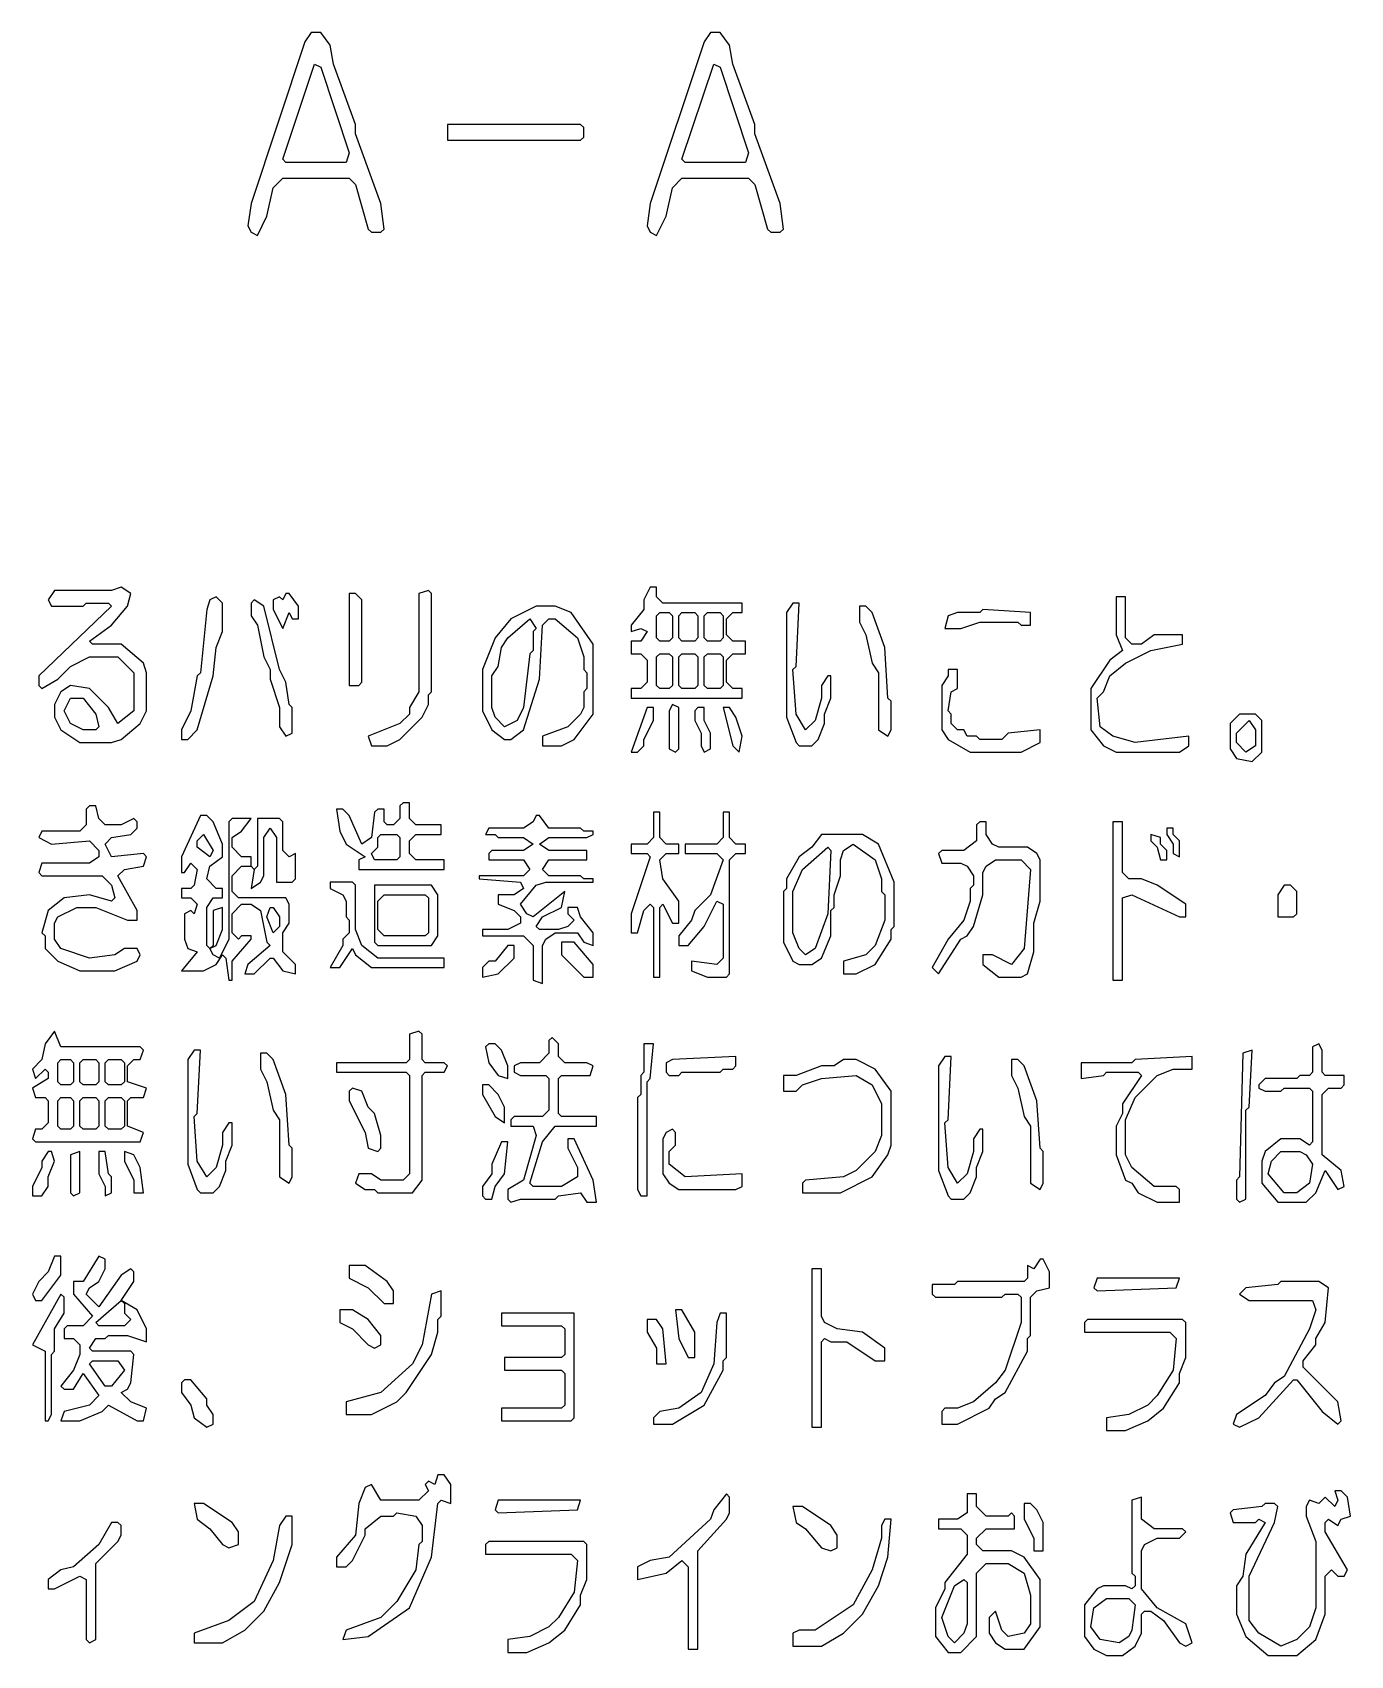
# Model space of a CAD drawing. Header units: millimetres. Extents: x 0 to 421, y 0 to 297.
# Drawn here: x 262.32 to 288.73, y 98.04 to 130.56 of the extents above; entities that cross this region are included whole.
import ezdxf

# ---------------------------------------------------------------- set-up
doc = ezdxf.new("R2010")
doc.units = ezdxf.units.MM
doc.layers.add('PDF_TRACE', color=7, linetype='Continuous')

msp = doc.modelspace()

# ---------------------------------------------------------------- linework, layer by layer
at = {"layer": 'PDF_TRACE'}
for points in [[(267.906, 130.556), (267.779, 130.366), (266.7, 127.127), (266.636, 126.683), (266.7, 126.556), (266.827, 126.492), (267.017, 126.873), (267.144, 127.445), (267.335, 127.635), (268.668, 127.635), (268.795, 127.508), (269.049, 126.619), (269.113, 126.556), (269.303, 126.556), (269.367, 126.619), (269.303, 127.127), (268.795, 128.524), (268.795, 128.715), (268.351, 129.921), (268.287, 130.302), (268.097, 130.556)], [(275.907, 130.556), (275.78, 130.366), (274.701, 127.127), (274.637, 126.683), (274.701, 126.556), (274.828, 126.492), (275.018, 126.873), (275.145, 127.445), (275.336, 127.635), (276.669, 127.635), (276.796, 127.508), (277.05, 126.619), (277.114, 126.556), (277.304, 126.556), (277.368, 126.619), (277.304, 127.127), (276.796, 128.524), (276.796, 128.715), (276.352, 129.921), (276.288, 130.302), (276.098, 130.556)], [(267.97, 129.921), (268.097, 129.858), (268.668, 128.143), (268.605, 127.953), (267.398, 127.953), (267.335, 128.016)], [(275.971, 129.921), (276.098, 129.858), (276.669, 128.143), (276.606, 127.953), (275.399, 127.953), (275.336, 128.016)], [(270.637, 128.715), (270.637, 128.397), (273.304, 128.397), (273.367, 128.461), (273.367, 128.651), (273.304, 128.715)], [(264.096, 119.444), (263.906, 119.38), (262.763, 119.38), (262.636, 119.19), (262.699, 119.063), (263.334, 119.063), (263.398, 119.126), (263.842, 119.126), (263.906, 119.063), (262.445, 117.666), (262.445, 117.475), (262.509, 117.412), (262.826, 117.602), (263.08, 117.856), (263.461, 118.047), (264.033, 118.047), (264.35, 117.729), (264.35, 116.967), (264.033, 116.713), (263.842, 117.031), (263.461, 117.412), (263.08, 117.475), (262.89, 117.348), (262.763, 117.094), (262.763, 116.84), (262.89, 116.586), (263.271, 116.332), (263.906, 116.332), (264.096, 116.396), (264.477, 116.713), (264.604, 116.967), (264.604, 117.729), (264.541, 117.92), (264.096, 118.301), (263.525, 118.301), (263.461, 118.364), (263.906, 118.682), (264.223, 119.063), (264.287, 119.317)], [(270.256, 119.38), (270.065, 119.317), (270.065, 117.348), (269.875, 117.031), (269.875, 116.904), (269.684, 116.713), (269.049, 116.459), (269.113, 116.269), (269.43, 116.269), (269.684, 116.396), (270.129, 116.84), (270.256, 117.094), (270.256, 117.285), (270.319, 117.348), (270.319, 119.317)], [(274.701, 119.444), (274.574, 119.19), (274.574, 118.999), (274.32, 118.682), (274.32, 118.555), (274.51, 118.618), (274.637, 118.555), (274.51, 118.364), (274.32, 118.364), (274.32, 118.11), (274.51, 118.11), (274.637, 117.983), (274.637, 117.539), (274.51, 117.412), (274.32, 117.412), (274.32, 117.221), (276.542, 117.221), (276.542, 117.412), (276.352, 117.412), (276.225, 117.539), (276.225, 117.983), (276.352, 118.11), (276.606, 118.11), (276.606, 118.364), (276.352, 118.364), (276.225, 118.491), (276.225, 118.809), (276.352, 118.936), (276.542, 118.936), (276.542, 119.126), (274.955, 119.126), (274.828, 119.253), (274.828, 119.444)], [(266.001, 119.253), (265.874, 119.19), (265.811, 118.999), (265.684, 117.729), (265.62, 117.666), (265.493, 116.967), (265.303, 116.586), (265.303, 116.396), (265.43, 116.396), (265.62, 116.586), (265.938, 117.666), (266.001, 118.237), (266.128, 118.555), (266.128, 119.126)], [(266.763, 119.19), (266.7, 119.126), (266.7, 118.872), (266.827, 118.682), (266.954, 118.047), (267.081, 117.793), (267.081, 117.602), (267.271, 117.031), (267.271, 116.65), (267.398, 116.459), (267.525, 116.523), (267.525, 117.031), (267.462, 117.094), (267.398, 117.539), (267.271, 117.793), (266.954, 119.063)], [(267.462, 119.317), (267.398, 119.317), (267.335, 119.19), (267.271, 119.253), (267.144, 119.19), (267.144, 118.999), (267.335, 118.618), (267.462, 118.936), (267.525, 118.809), (267.652, 118.809), (267.652, 119.063)], [(268.668, 119.317), (268.668, 117.475), (268.859, 117.475), (268.922, 117.539), (268.922, 119.19), (268.795, 119.317)], [(272.415, 119.063), (271.907, 118.809), (271.589, 118.428), (271.335, 117.793), (271.335, 116.967), (271.526, 116.586), (271.78, 116.396), (271.907, 116.396), (272.161, 116.586), (272.478, 117.602), (272.542, 118.682), (272.669, 118.809), (272.796, 118.809), (273.24, 118.428), (273.367, 118.047), (273.367, 117.793), (273.431, 117.729), (273.431, 117.412), (273.367, 117.348), (273.367, 117.031), (273.304, 116.904), (273.05, 116.65), (272.542, 116.459), (272.542, 116.269), (272.923, 116.269), (273.177, 116.396), (273.558, 116.904), (273.558, 118.301), (273.113, 118.936), (272.796, 119.063)], [(277.558, 119.126), (277.431, 118.936), (277.431, 116.84), (277.622, 116.332), (277.685, 116.269), (277.939, 116.269), (278.066, 116.396), (278.193, 116.713), (278.193, 116.904), (278.32, 117.221), (278.32, 117.666), (278.257, 117.666), (278.13, 117.475), (278.13, 117.221), (278.003, 116.777), (277.812, 116.586), (277.622, 116.904), (277.558, 117.793), (277.622, 117.856), (277.685, 119.126)], [(278.892, 119.063), (278.892, 118.745), (279.019, 118.491), (279.146, 117.92), (279.273, 117.729), (279.273, 116.586), (279.463, 116.459), (279.527, 116.586), (279.527, 117.158), (279.463, 117.221), (279.4, 118.237), (279.146, 118.936), (279.019, 119.063)], [(280.606, 118.618), (280.924, 118.618), (281.305, 118.745), (282.067, 118.745), (282.13, 118.682), (282.321, 118.682), (282.321, 118.936), (281.368, 118.999), (281.305, 118.936), (280.86, 118.936), (280.67, 118.872)], [(284.035, 119.253), (284.035, 118.491), (284.162, 118.174), (283.908, 117.983), (283.527, 117.412), (283.527, 116.586), (283.781, 116.269), (284.035, 116.142), (285.305, 116.142), (285.496, 116.269), (285.496, 116.459), (284.416, 116.332), (283.972, 116.459), (283.718, 116.65), (283.654, 117.221), (283.781, 117.348), (283.908, 117.666), (284.226, 117.92), (284.734, 118.174), (285.369, 118.301), (285.369, 118.491), (284.797, 118.491), (284.543, 118.301), (284.353, 118.301), (284.226, 118.428), (284.226, 119.253)], [(272.288, 118.809), (272.415, 118.618), (272.351, 118.555), (272.351, 118.174), (272.288, 118.11), (272.161, 117.031), (272.034, 116.777), (271.78, 116.65), (271.589, 116.84), (271.526, 117.031), (271.526, 117.666), (271.653, 117.856), (271.716, 118.237), (271.843, 118.428)], [(274.891, 118.936), (275.082, 118.936), (275.145, 118.872), (275.145, 118.428), (275.082, 118.364), (274.891, 118.364), (274.828, 118.428), (274.828, 118.872)], [(275.336, 118.936), (275.59, 118.936), (275.653, 118.872), (275.653, 118.428), (275.59, 118.364), (275.336, 118.364), (275.272, 118.428), (275.272, 118.872)], [(275.844, 118.936), (276.098, 118.936), (276.161, 118.872), (276.161, 118.428), (276.098, 118.364), (275.844, 118.364), (275.78, 118.428), (275.78, 118.872)], [(274.891, 118.11), (275.082, 118.11), (275.145, 118.047), (275.145, 117.475), (275.082, 117.412), (274.891, 117.412), (274.828, 117.475), (274.828, 118.047)], [(275.336, 118.11), (275.59, 118.11), (275.653, 118.047), (275.653, 117.475), (275.59, 117.412), (275.336, 117.412), (275.272, 117.475), (275.272, 118.047)], [(275.844, 118.11), (276.098, 118.11), (276.161, 118.047), (276.161, 117.475), (276.098, 117.412), (275.844, 117.412), (275.78, 117.475), (275.78, 118.047)], [(280.67, 117.793), (280.67, 117.666), (280.543, 117.475), (280.543, 116.586), (280.67, 116.396), (281.114, 116.142), (282.13, 116.142), (282.511, 116.332), (282.511, 116.586), (281.876, 116.523), (281.749, 116.396), (281.305, 116.396), (281.241, 116.459), (281.051, 116.459), (280.987, 116.586), (280.86, 116.586), (280.733, 116.713), (280.733, 116.904), (280.67, 116.967), (280.733, 117.348), (280.86, 117.412), (280.86, 117.793)], [(263.08, 117.221), (263.334, 117.221), (263.588, 116.904), (263.652, 116.65), (263.588, 116.586), (263.334, 116.586), (263.08, 116.713), (262.953, 116.967)], [(275.145, 117.094), (275.082, 116.967), (275.082, 116.205), (275.209, 116.142), (275.272, 116.205), (275.272, 117.031)], [(274.764, 117.031), (274.637, 117.031), (274.32, 116.142), (274.447, 116.142), (274.574, 116.269), (274.574, 116.396), (274.764, 116.777)], [(275.653, 117.031), (275.59, 116.967), (275.59, 116.777), (275.717, 116.523), (275.717, 116.269), (275.78, 116.142), (275.907, 116.205), (275.907, 116.523), (275.78, 116.777), (275.78, 117.031)], [(276.161, 117.031), (276.352, 116.269), (276.479, 116.142), (276.542, 116.459), (276.415, 116.84), (276.288, 117.031)], [(286.512, 116.904), (286.321, 116.713), (286.321, 116.205), (286.448, 116.015), (286.766, 115.951), (286.956, 116.142), (286.956, 116.777), (286.829, 116.904)], [(286.702, 116.777), (286.829, 116.586), (286.829, 116.269), (286.639, 116.142), (286.448, 116.332), (286.448, 116.523)], [(270.51, 114.681), (270.002, 114.681), (269.875, 114.808), (269.875, 115.126), (269.748, 115.126), (269.684, 115.062), (269.684, 114.808), (269.557, 114.681), (269.43, 114.681), (269.367, 114.745), (269.367, 114.999), (269.24, 114.999), (269.176, 114.935), (269.113, 114.427), (268.922, 114.3), (268.668, 114.872), (268.541, 114.999), (268.414, 114.999), (268.478, 114.554), (268.605, 114.3), (268.986, 114.046), (268.859, 113.983), (268.859, 113.792), (270.573, 113.792), (270.573, 113.983), (270.002, 113.983), (269.875, 114.11), (269.875, 114.364), (270.002, 114.491), (270.51, 114.491)], [(263.461, 115.062), (263.398, 114.999), (263.398, 114.681), (263.271, 114.554), (262.509, 114.554), (262.445, 114.427), (262.699, 114.3), (263.461, 114.364), (263.652, 114.173), (263.652, 114.046), (263.461, 113.919), (262.509, 113.919), (262.445, 113.729), (262.509, 113.665), (263.715, 113.665), (263.906, 113.475), (263.969, 113.221), (263.906, 113.157), (263.461, 113.284), (262.953, 113.221), (262.636, 112.967), (262.509, 112.522), (262.572, 112.459), (262.572, 112.205), (262.826, 111.951), (263.271, 111.76), (263.969, 111.76), (264.414, 111.951), (264.477, 112.078), (264.414, 112.205), (264.16, 112.205), (263.969, 112.078), (263.461, 112.014), (262.89, 112.205), (262.763, 112.395), (262.763, 112.713), (262.826, 112.84), (263.207, 113.03), (263.588, 113.03), (264.223, 112.776), (264.414, 112.776), (264.414, 112.967), (264.033, 113.665), (264.16, 113.792), (264.541, 113.856), (264.604, 114.046), (264.541, 114.11), (263.906, 114.046), (263.779, 114.3), (263.906, 114.427), (264.287, 114.491), (264.414, 114.618), (264.414, 114.745), (264.35, 114.808), (264.096, 114.681), (263.779, 114.681), (263.652, 114.808), (263.588, 115.062)], [(265.684, 114.872), (265.303, 114.046), (265.303, 113.729), (265.366, 113.729), (265.493, 113.919), (265.62, 113.792), (265.557, 113.475), (265.493, 113.411), (265.303, 113.411), (265.303, 113.221), (265.493, 113.221), (265.62, 113.094), (265.557, 112.903), (265.493, 112.967), (265.366, 112.903), (265.366, 112.395), (265.43, 112.205), (265.62, 112.141), (265.303, 111.76), (265.747, 111.76), (266.001, 111.887), (266.128, 112.078), (266.192, 112.014), (266.255, 111.57), (266.319, 111.57), (266.319, 111.951), (266.7, 112.395), (266.7, 112.459), (266.509, 112.459), (266.446, 112.395), (266.319, 112.522), (266.319, 112.903), (266.509, 113.094), (266.7, 113.094), (266.89, 112.967), (267.017, 112.332), (267.081, 112.268), (266.636, 111.887), (266.573, 111.697), (266.763, 111.697), (267.081, 112.014), (267.144, 112.014), (267.335, 111.76), (267.589, 111.697), (267.589, 111.887), (267.335, 112.141), (267.335, 112.522), (267.462, 112.713), (267.462, 113.094), (267.398, 113.221), (266.446, 113.221), (266.319, 113.348), (266.319, 113.665), (266.509, 113.856), (266.7, 113.856), (266.763, 113.792), (266.7, 113.411), (266.89, 113.538), (266.954, 113.665), (266.954, 114.427), (267.081, 114.618), (267.208, 114.427), (267.208, 113.538), (267.525, 113.538), (267.589, 113.602), (267.589, 114.11), (267.462, 114.046), (267.335, 114.173), (267.335, 114.745), (267.271, 114.808), (266.827, 114.808), (266.827, 113.856), (266.763, 113.792), (266.7, 113.856), (266.7, 114.046), (266.509, 114.046), (266.319, 114.237), (266.319, 114.427), (266.509, 114.554), (266.7, 114.808), (266.319, 114.808), (266.255, 114.745), (266.255, 112.395), (266.065, 112.014), (265.938, 112.078), (265.874, 112.205), (266.001, 112.268), (266.128, 112.586), (266.128, 113.03), (265.938, 112.967), (265.938, 112.268), (265.874, 112.205), (265.811, 112.268), (265.811, 113.03), (265.938, 113.221), (266.128, 113.221), (266.128, 113.411), (266.001, 113.411), (265.811, 113.602), (265.874, 113.856), (266.128, 114.046), (266.128, 114.3), (265.938, 114.745), (265.811, 114.872)], [(272.415, 114.872), (272.351, 114.745), (272.161, 114.618), (271.462, 114.618), (271.399, 114.491), (271.589, 114.491), (271.653, 114.427), (272.161, 114.427), (272.351, 114.3), (272.161, 114.173), (271.526, 114.173), (271.462, 114.11), (271.462, 113.983), (272.161, 113.983), (272.288, 113.792), (272.161, 113.665), (271.272, 113.665), (271.272, 113.602), (272.097, 113.538), (272.161, 113.411), (271.97, 113.284), (271.653, 113.284), (271.653, 113.094), (271.97, 112.967), (272.097, 112.84), (272.097, 112.713), (271.843, 112.586), (271.335, 112.586), (271.335, 112.459), (272.161, 112.459), (272.351, 112.268), (272.351, 111.57), (272.542, 111.506), (272.542, 112.268), (272.605, 112.395), (272.796, 112.522), (273.24, 112.522), (273.367, 112.332), (273.558, 112.268), (273.558, 112.522), (273.304, 112.84), (273.24, 113.03), (273.05, 113.03), (273.05, 112.903), (273.177, 112.776), (273.05, 112.649), (272.859, 112.586), (272.478, 112.586), (272.415, 112.649), (272.542, 112.84), (272.923, 113.03), (272.986, 113.348), (272.351, 112.84), (272.224, 112.903), (272.097, 113.094), (272.415, 113.475), (272.605, 113.538), (273.558, 113.538), (273.558, 113.602), (273.367, 113.602), (273.304, 113.665), (272.669, 113.665), (272.542, 113.792), (272.669, 113.983), (273.431, 113.983), (273.431, 114.173), (272.669, 114.173), (272.478, 114.3), (272.669, 114.427), (273.431, 114.427), (273.558, 114.491), (273.558, 114.554), (273.367, 114.554), (273.304, 114.618), (272.669, 114.618), (272.478, 114.872)], [(274.764, 114.935), (274.764, 114.427), (274.637, 114.3), (274.32, 114.3), (274.32, 114.11), (274.637, 114.11), (274.701, 114.046), (274.32, 112.903), (274.32, 112.522), (274.447, 112.522), (274.574, 112.967), (274.701, 113.094), (274.764, 113.03), (274.764, 111.633), (274.891, 111.633), (274.891, 113.03), (274.955, 113.094), (275.145, 112.713), (275.272, 112.713), (275.272, 113.157), (274.955, 113.602), (274.891, 113.983), (275.018, 114.11), (275.272, 114.11), (275.272, 114.3), (275.018, 114.3), (274.891, 114.427), (274.891, 114.935)], [(276.288, 114.935), (276.161, 114.935), (276.161, 114.427), (276.034, 114.3), (275.399, 114.3), (275.399, 114.11), (276.034, 114.11), (276.161, 113.983), (275.907, 113.284), (275.59, 112.967), (275.526, 112.776), (275.272, 112.459), (275.272, 112.268), (275.463, 112.268), (275.78, 112.649), (276.034, 113.157), (276.161, 113.094), (276.161, 112.014), (276.034, 111.887), (275.526, 111.951), (275.526, 111.76), (275.844, 111.633), (276.225, 111.633), (276.288, 111.697), (276.288, 113.983), (276.415, 114.11), (276.606, 114.11), (276.606, 114.3), (276.415, 114.3), (276.288, 114.427)], [(265.747, 114.491), (265.938, 114.173), (265.874, 114.046), (265.62, 114.237), (265.62, 114.364)], [(269.24, 114.427), (269.303, 114.491), (269.621, 114.491), (269.684, 114.427), (269.684, 114.046), (269.621, 113.983), (269.176, 113.983), (269.113, 114.11), (269.24, 114.237)], [(278.13, 114.491), (277.939, 114.237), (277.685, 114.046), (277.431, 113.602), (277.431, 113.411), (277.368, 113.348), (277.368, 112.332), (277.558, 111.951), (277.685, 111.887), (277.939, 111.887), (278.13, 112.014), (278.32, 112.459), (278.32, 112.967), (278.384, 113.03), (278.384, 113.284), (278.511, 113.665), (278.511, 113.983), (278.574, 114.173), (278.765, 114.3), (279.209, 113.983), (279.336, 113.602), (279.336, 113.348), (279.4, 113.284), (279.4, 112.776), (279.209, 112.268), (279.019, 112.078), (278.574, 111.951), (278.574, 111.697), (278.828, 111.697), (279.209, 111.887), (279.527, 112.395), (279.527, 112.586), (279.59, 112.649), (279.59, 113.538), (279.273, 114.3), (278.955, 114.491)], [(281.305, 114.745), (281.241, 114.681), (281.241, 114.364), (280.987, 114.173), (280.543, 114.173), (280.479, 114.11), (280.543, 113.919), (280.924, 113.919), (281.051, 113.856), (281.178, 113.665), (281.178, 113.475), (281.114, 113.411), (281.114, 113.157), (280.987, 112.776), (280.67, 112.395), (280.352, 111.824), (280.479, 111.697), (280.924, 112.395), (281.051, 112.459), (281.178, 112.649), (281.368, 113.284), (281.368, 113.729), (281.432, 113.856), (281.622, 113.983), (282.13, 113.983), (282.321, 113.792), (282.194, 112.205), (281.94, 111.887), (281.559, 112.078), (281.368, 112.078), (281.368, 111.887), (281.686, 111.633), (282.13, 111.633), (282.257, 111.697), (282.384, 112.141), (282.384, 112.713), (282.511, 113.157), (282.511, 113.983), (282.448, 114.11), (282.257, 114.237), (281.686, 114.237), (281.559, 114.3), (281.432, 114.491), (281.432, 114.745)], [(283.972, 114.745), (283.972, 111.57), (284.162, 111.57), (284.162, 113.221), (284.353, 113.284), (285.305, 112.84), (285.432, 112.84), (285.432, 113.094), (284.861, 113.475), (284.543, 113.602), (284.289, 113.602), (284.162, 113.729), (284.162, 114.745)], [(284.734, 114.491), (284.734, 114.364), (284.861, 114.237), (284.924, 113.983), (285.051, 113.983), (285.051, 114.173), (284.924, 114.3), (284.924, 114.427)], [(285.051, 114.618), (285.051, 114.491), (285.178, 114.3), (285.178, 114.11), (285.305, 114.046), (285.305, 114.364), (285.178, 114.491), (285.178, 114.618)], [(278.257, 114.237), (278.32, 114.173), (278.257, 112.903), (278.003, 112.205), (277.812, 112.078), (277.685, 112.205), (277.558, 112.522), (277.558, 113.348), (277.749, 113.792)], [(268.287, 113.538), (268.287, 113.411), (268.541, 113.284), (268.605, 113.157), (268.605, 112.84), (268.668, 112.776), (268.668, 112.522), (268.541, 112.395), (268.541, 112.268), (268.287, 111.824), (268.478, 111.824), (268.732, 112.205), (268.795, 112.078), (269.113, 111.824), (270.573, 111.824), (270.573, 112.014), (269.24, 112.014), (268.922, 112.268), (268.795, 112.586), (268.795, 113.475), (268.732, 113.538)], [(269.176, 113.475), (269.176, 112.332), (269.24, 112.268), (270.319, 112.268), (270.446, 112.459), (270.446, 113.284), (270.319, 113.475)], [(287.401, 113.475), (287.274, 113.284), (287.274, 112.84), (287.591, 112.84), (287.655, 112.903), (287.655, 113.348), (287.528, 113.475)], [(269.24, 113.157), (269.367, 113.284), (270.192, 113.284), (270.256, 113.221), (270.256, 112.522), (270.192, 112.459), (269.367, 112.459), (269.24, 112.586)], [(267.081, 113.03), (267.144, 113.03), (267.271, 112.84), (267.271, 112.649), (267.144, 112.522), (267.017, 112.84)], [(271.97, 112.268), (271.843, 112.268), (271.589, 111.951), (271.462, 111.951), (271.335, 111.824), (271.335, 111.633), (271.653, 111.697), (271.97, 112.014)], [(272.923, 112.332), (272.923, 112.078), (273.367, 111.633), (273.558, 111.633), (273.558, 111.887), (273.177, 112.332)], [(262.763, 110.554), (262.572, 110.3), (262.509, 109.982), (262.318, 109.792), (262.382, 109.601), (262.572, 109.792), (262.636, 109.728), (262.636, 109.601), (262.318, 109.411), (262.382, 109.22), (262.572, 109.22), (262.636, 109.157), (262.636, 108.712), (262.509, 108.585), (262.382, 108.585), (262.318, 108.395), (262.382, 108.331), (264.477, 108.331), (264.541, 108.522), (264.223, 108.649), (264.223, 109.157), (264.287, 109.22), (264.541, 109.22), (264.604, 109.411), (264.223, 109.538), (264.223, 109.855), (264.35, 109.982), (264.477, 109.982), (264.541, 110.173), (264.477, 110.236), (262.89, 110.236)], [(270.065, 110.554), (269.875, 110.49), (269.875, 109.982), (269.811, 109.919), (268.414, 109.919), (268.414, 109.728), (269.811, 109.728), (269.875, 109.665), (269.875, 107.696), (269.748, 107.569), (269.303, 107.569), (269.113, 107.696), (268.859, 107.696), (268.795, 107.506), (268.986, 107.379), (269.176, 107.379), (269.24, 107.315), (269.938, 107.315), (270.129, 107.569), (270.129, 109.665), (270.192, 109.728), (270.573, 109.728), (270.637, 109.855), (270.573, 109.919), (270.192, 109.919), (270.129, 109.982), (270.129, 110.49)], [(271.462, 110.3), (271.399, 110.236), (271.462, 109.919), (271.653, 109.665), (271.843, 109.601), (271.843, 109.855), (271.716, 110.173), (271.589, 110.3)], [(272.732, 110.427), (272.669, 110.363), (272.669, 110.109), (272.478, 109.919), (272.097, 109.919), (271.97, 109.855), (271.97, 109.728), (272.097, 109.665), (272.605, 109.665), (272.669, 109.601), (272.669, 108.966), (272.542, 108.839), (271.97, 108.839), (271.907, 108.776), (271.907, 108.649), (272.351, 108.649), (272.415, 108.458), (272.161, 107.569), (271.843, 107.379), (271.843, 107.188), (271.907, 107.125), (272.097, 107.188), (272.796, 107.188), (272.859, 107.252), (273.304, 107.315), (273.431, 107.125), (273.621, 107.125), (273.558, 107.569), (273.177, 108.395), (273.05, 108.395), (273.05, 108.204), (273.24, 107.823), (273.24, 107.633), (272.923, 107.442), (272.351, 107.442), (272.288, 107.506), (272.542, 108.331), (272.796, 108.649), (273.621, 108.649), (273.621, 108.839), (272.923, 108.839), (272.859, 108.903), (272.859, 109.601), (272.923, 109.665), (273.494, 109.665), (273.558, 109.855), (273.431, 109.919), (272.986, 109.919), (272.859, 110.046), (272.859, 110.3)], [(274.764, 110.3), (274.574, 110.3), (274.574, 109.728), (274.51, 109.665), (274.51, 109.284), (274.447, 109.22), (274.447, 107.379), (274.51, 107.252), (274.637, 107.252), (274.637, 109.538), (274.701, 109.601)], [(288.099, 110.3), (287.972, 110.236), (287.972, 109.728), (287.909, 109.665), (287.718, 109.665), (287.655, 109.601), (287.02, 109.601), (286.893, 109.474), (286.893, 109.411), (287.02, 109.347), (287.337, 109.347), (287.401, 109.411), (287.909, 109.411), (287.972, 109.347), (287.972, 108.331), (287.909, 108.268), (287.718, 108.395), (287.337, 108.395), (287.02, 108.141), (286.956, 107.95), (286.956, 107.506), (287.274, 107.125), (287.845, 107.125), (288.036, 107.315), (288.226, 107.76), (288.48, 107.379), (288.607, 107.442), (288.544, 107.76), (288.163, 108.077), (288.163, 109.284), (288.29, 109.411), (288.544, 109.411), (288.607, 109.474), (288.607, 109.665), (288.226, 109.665), (288.163, 109.728), (288.163, 110.173)], [(262.89, 109.982), (263.08, 109.982), (263.144, 109.919), (263.144, 109.538), (263.08, 109.474), (262.89, 109.474), (262.826, 109.538), (262.826, 109.919)], [(263.334, 109.982), (263.588, 109.982), (263.652, 109.919), (263.652, 109.538), (263.588, 109.474), (263.334, 109.474), (263.271, 109.538), (263.271, 109.919)], [(263.842, 109.982), (264.096, 109.982), (264.16, 109.919), (264.16, 109.538), (264.096, 109.474), (263.842, 109.474), (263.779, 109.538), (263.779, 109.919)], [(265.557, 110.173), (265.43, 109.982), (265.43, 107.887), (265.62, 107.379), (265.684, 107.315), (265.938, 107.315), (266.065, 107.442), (266.192, 107.76), (266.192, 107.95), (266.319, 108.268), (266.319, 108.712), (266.255, 108.712), (266.128, 108.522), (266.128, 108.268), (266.001, 107.823), (265.811, 107.633), (265.62, 107.95), (265.557, 108.839), (265.62, 108.903), (265.684, 110.173)], [(266.89, 110.109), (266.89, 109.792), (267.017, 109.538), (267.144, 108.966), (267.271, 108.776), (267.271, 107.633), (267.462, 107.506), (267.525, 107.633), (267.525, 108.204), (267.462, 108.268), (267.398, 109.284), (267.144, 109.982), (267.017, 110.109)], [(275.018, 109.728), (275.082, 109.665), (275.272, 109.665), (275.336, 109.728), (276.098, 109.728), (276.161, 109.792), (276.352, 109.792), (276.415, 109.855), (276.415, 110.046), (275.145, 109.982), (275.018, 109.919)], [(278.828, 109.982), (278.574, 109.982), (278.384, 109.855), (278.13, 109.855), (277.622, 109.665), (277.368, 109.665), (277.368, 109.347), (277.622, 109.347), (277.749, 109.474), (278.13, 109.601), (278.828, 109.665), (279.146, 109.474), (279.336, 109.093), (279.336, 108.458), (279.209, 108.141), (278.828, 107.76), (278.574, 107.633), (277.812, 107.569), (277.749, 107.506), (277.749, 107.315), (278.511, 107.315), (279.146, 107.633), (279.463, 108.077), (279.527, 108.268), (279.527, 109.347), (279.209, 109.792)], [(280.606, 110.046), (280.479, 109.855), (280.479, 107.76), (280.67, 107.252), (280.733, 107.188), (280.987, 107.188), (281.114, 107.315), (281.241, 107.633), (281.241, 107.823), (281.368, 108.141), (281.368, 108.585), (281.305, 108.585), (281.178, 108.395), (281.178, 108.141), (281.051, 107.696), (280.86, 107.506), (280.67, 107.823), (280.606, 108.712), (280.67, 108.776), (280.733, 110.046)], [(281.94, 109.982), (281.94, 109.665), (282.067, 109.411), (282.194, 108.839), (282.321, 108.649), (282.321, 107.506), (282.511, 107.379), (282.575, 107.506), (282.575, 108.141), (282.511, 108.204), (282.448, 109.157), (282.194, 109.855), (282.067, 109.982)], [(283.337, 109.919), (283.337, 109.601), (283.781, 109.665), (283.845, 109.728), (284.48, 109.728), (284.543, 109.665), (284.162, 109.093), (284.162, 108.903), (284.035, 108.649), (284.035, 108.077), (284.226, 107.569), (284.353, 107.506), (284.48, 107.315), (284.861, 107.125), (285.305, 107.125), (285.305, 107.379), (285.242, 107.442), (284.797, 107.442), (284.353, 107.823), (284.226, 108.077), (284.226, 108.776), (284.416, 109.22), (284.861, 109.665), (285.178, 109.792), (285.559, 109.792), (285.559, 110.046), (284.416, 109.982), (284.353, 109.919)], [(286.766, 110.173), (286.575, 110.109), (286.512, 107.633), (286.448, 107.569), (286.448, 107.188), (286.512, 107.125), (286.639, 107.188), (286.639, 108.966), (286.702, 109.03)], [(268.732, 109.411), (268.668, 109.347), (268.668, 109.157), (268.986, 108.522), (269.049, 108.204), (269.24, 108.141), (269.303, 108.204), (269.303, 108.458), (269.176, 108.903), (269.049, 109.03), (268.922, 109.347)], [(271.335, 109.474), (271.335, 109.284), (271.589, 108.839), (271.78, 108.712), (271.78, 109.03), (271.653, 109.284), (271.462, 109.474)], [(262.89, 109.22), (263.08, 109.22), (263.144, 109.157), (263.144, 108.649), (263.08, 108.585), (262.89, 108.585), (262.826, 108.649), (262.826, 109.157)], [(263.334, 109.22), (263.588, 109.22), (263.652, 109.157), (263.652, 108.649), (263.588, 108.585), (263.334, 108.585), (263.271, 108.649), (263.271, 109.157)], [(263.842, 109.22), (264.096, 109.22), (264.16, 109.157), (264.16, 108.649), (264.096, 108.585), (263.842, 108.585), (263.779, 108.649), (263.779, 109.157)], [(271.843, 108.331), (271.716, 108.331), (271.526, 107.887), (271.526, 107.696), (271.335, 107.442), (271.335, 107.252), (271.399, 107.188), (271.526, 107.188), (271.589, 107.442), (271.78, 107.696)], [(275.018, 108.522), (274.955, 108.395), (274.955, 107.696), (275.082, 107.506), (275.272, 107.379), (276.415, 107.379), (276.542, 107.442), (276.542, 107.696), (275.399, 107.633), (275.082, 107.887), (275.082, 108.141), (275.209, 108.268), (275.209, 108.522), (275.145, 108.585)], [(262.699, 108.141), (262.636, 108.141), (262.509, 107.95), (262.509, 107.823), (262.318, 107.442), (262.318, 107.252), (262.509, 107.252), (262.636, 107.442), (262.636, 107.633), (262.763, 107.95)], [(263.271, 108.141), (263.08, 108.077), (263.08, 107.315), (263.144, 107.252), (263.271, 107.315)], [(263.652, 108.141), (263.652, 107.696), (263.779, 107.442), (263.779, 107.252), (263.906, 107.315), (263.906, 107.633), (263.842, 107.696), (263.779, 108.141)], [(264.16, 108.141), (264.16, 107.95), (264.35, 107.569), (264.35, 107.315), (264.541, 107.315), (264.477, 107.823), (264.35, 108.077)], [(287.337, 108.141), (287.718, 108.141), (287.845, 108.077), (287.972, 107.887), (287.909, 107.506), (287.655, 107.315), (287.401, 107.315), (287.083, 107.696), (287.147, 107.95)], [(262.89, 106.045), (262.763, 106.045), (262.636, 105.728), (262.445, 105.537), (262.318, 105.283), (262.382, 105.156), (262.509, 105.156), (262.89, 105.664)], [(263.652, 106.045), (263.334, 105.537), (263.144, 105.537), (263.144, 105.283), (263.525, 104.839), (263.334, 104.648), (263.017, 104.648), (262.953, 104.585), (262.953, 104.394), (263.144, 104.394), (263.271, 104.267), (263.271, 104.077), (263.144, 103.759), (262.89, 103.442), (262.953, 103.378), (263.144, 103.378), (263.334, 103.696), (263.652, 103.251), (263.461, 103.061), (262.953, 102.934), (262.89, 102.743), (263.271, 102.743), (263.715, 102.934), (263.842, 103.061), (264.414, 102.743), (264.541, 102.743), (264.604, 102.997), (264.287, 103.124), (264.096, 103.315), (264.223, 103.378), (264.287, 103.505), (264.35, 104.077), (264.287, 104.14), (263.525, 104.14), (263.461, 104.204), (263.588, 104.394), (263.779, 104.394), (263.842, 104.458), (264.223, 104.458), (264.604, 104.331), (264.604, 104.585), (264.414, 104.966), (264.096, 105.156), (264.35, 105.537), (264.35, 105.728), (264.287, 105.791), (264.096, 105.664), (263.652, 105.029), (263.398, 105.283), (263.461, 105.41), (263.652, 105.537), (263.779, 105.791), (263.779, 105.982)], [(268.668, 105.855), (268.668, 105.601), (269.049, 105.41), (269.367, 105.093), (269.557, 105.093), (269.557, 105.347), (269.43, 105.537), (268.986, 105.855)], [(277.939, 105.791), (277.939, 102.616), (278.13, 102.616), (278.13, 104.331), (278.193, 104.394), (278.32, 104.331), (278.638, 104.331), (279.209, 103.95), (279.4, 103.95), (279.4, 104.204), (278.955, 104.521), (278.447, 104.585), (278.193, 104.712), (278.13, 104.839), (278.13, 105.791)], [(282.575, 105.982), (282.511, 105.982), (282.384, 105.791), (282.257, 105.855), (282.257, 105.601), (282.194, 105.537), (280.86, 105.537), (280.797, 105.474), (280.352, 105.474), (280.352, 105.283), (280.416, 105.22), (281.749, 105.22), (281.813, 105.283), (282.067, 105.283), (282.13, 105.22), (282.13, 104.712), (281.813, 103.759), (281.622, 103.505), (281.178, 103.124), (280.86, 102.997), (280.606, 102.997), (280.543, 102.934), (280.543, 102.68), (280.86, 102.68), (281.495, 102.997), (281.622, 103.188), (281.813, 103.315), (282.257, 104.14), (282.257, 104.394), (282.321, 104.458), (282.321, 105.22), (282.448, 105.347), (282.702, 105.41), (282.702, 105.728)], [(270.51, 105.347), (270.319, 105.283), (270.129, 104.267), (269.938, 103.886), (269.303, 103.315), (268.605, 103.124), (268.605, 102.87), (269.113, 102.87), (269.621, 103.124), (269.811, 103.315), (270.319, 104.077), (270.446, 104.521), (270.446, 104.775), (270.51, 104.839)], [(283.591, 105.41), (283.654, 105.347), (285.242, 105.41), (285.305, 105.601), (283.654, 105.601)], [(286.639, 105.41), (286.512, 105.283), (286.702, 105.156), (287.972, 105.156), (288.036, 104.966), (287.909, 104.585), (287.401, 103.632), (287.21, 103.505), (287.02, 103.251), (286.448, 102.87), (286.385, 102.68), (286.512, 102.616), (286.893, 102.807), (287.591, 103.569), (287.655, 103.569), (288.163, 102.934), (288.48, 102.68), (288.544, 102.743), (288.48, 103.124), (287.782, 103.823), (287.782, 103.95), (288.036, 104.267), (288.036, 104.394), (288.226, 104.712), (288.29, 105.41), (288.099, 105.537), (287.337, 105.537), (287.274, 105.474)], [(262.89, 105.283), (262.318, 104.267), (262.572, 104.14), (262.572, 102.743), (262.636, 102.743), (262.699, 102.87), (262.699, 104.077), (262.763, 104.14), (262.763, 104.585), (262.953, 104.902), (262.953, 105.22)], [(264.096, 105.156), (264.16, 105.093), (264.16, 104.902), (264.287, 104.775), (264.16, 104.648), (263.652, 104.648), (263.588, 104.712)], [(268.478, 104.966), (268.478, 104.712), (268.732, 104.585), (269.049, 104.267), (269.176, 104.204), (269.303, 104.267), (269.303, 104.458), (269.049, 104.775), (268.732, 104.966)], [(271.716, 104.902), (271.716, 104.648), (272.923, 104.648), (272.986, 104.585), (272.986, 104.077), (272.923, 104.013), (271.78, 104.013), (271.78, 103.759), (272.923, 103.759), (272.986, 103.696), (272.986, 103.061), (272.923, 102.997), (271.716, 102.997), (271.716, 102.743), (273.113, 102.743), (273.177, 102.807), (273.177, 104.902)], [(274.637, 104.775), (274.637, 104.521), (274.828, 104.204), (274.828, 103.886), (275.018, 103.886), (274.955, 104.585), (274.828, 104.775)], [(276.225, 104.902), (276.098, 104.902), (276.034, 104.712), (275.971, 103.886), (275.717, 103.315), (275.272, 102.997), (274.891, 102.934), (274.764, 102.807), (274.764, 102.68), (275.145, 102.68), (275.78, 103.061), (276.161, 103.759), (276.161, 103.95), (276.225, 104.013)], [(275.209, 104.966), (275.272, 104.394), (275.463, 104.013), (275.59, 104.013), (275.59, 104.521), (275.336, 104.966)], [(283.464, 104.775), (283.4, 104.712), (283.4, 104.521), (285.115, 104.521), (285.242, 104.394), (285.178, 103.759), (284.861, 103.251), (284.67, 103.061), (284.289, 102.87), (283.845, 102.807), (283.845, 102.553), (284.226, 102.553), (284.67, 102.743), (284.988, 102.997), (285.305, 103.505), (285.305, 103.696), (285.432, 104.013), (285.432, 104.712), (285.369, 104.775)], [(263.461, 103.886), (263.525, 103.95), (264.033, 103.95), (264.16, 103.759), (263.906, 103.442), (263.779, 103.442)], [(265.366, 103.569), (265.303, 103.505), (265.303, 103.315), (265.493, 103.061), (265.557, 102.807), (265.811, 102.616), (265.938, 102.68), (265.938, 102.87), (265.811, 103.061), (265.811, 103.188), (265.493, 103.569)], [(270.573, 101.664), (270.446, 101.664), (270.383, 101.473), (270.256, 101.537), (270.192, 101.473), (270.256, 101.346), (270.065, 101.156), (269.303, 101.156), (269.113, 101.473), (268.986, 101.41), (268.859, 101.092), (268.795, 100.457), (268.414, 100.013), (268.414, 99.822), (268.605, 99.822), (268.732, 99.949), (268.986, 100.457), (268.986, 100.584), (269.303, 100.838), (269.557, 100.838), (269.621, 100.902), (270.002, 100.838), (270.129, 100.648), (270.129, 100.33), (270.065, 100.267), (270.002, 99.759), (269.621, 99.124), (269.303, 98.806), (268.605, 98.552), (268.541, 98.362), (269.049, 98.425), (269.875, 98.997), (270.319, 100.013), (270.446, 101.092), (270.51, 101.156), (270.7, 101.092), (270.7, 101.473)], [(271.589, 100.965), (271.653, 100.902), (273.24, 100.965), (273.304, 101.156), (271.653, 101.156)], [(276.225, 101.283), (275.971, 100.965), (275.907, 100.775), (275.082, 100.013), (274.701, 99.949), (274.447, 99.822), (274.447, 99.568), (275.018, 99.695), (275.336, 99.949), (275.463, 99.822), (275.463, 98.171), (275.653, 98.171), (275.653, 100.14), (276.225, 100.775), (276.288, 100.902), (276.288, 101.219)], [(281.051, 101.283), (281.051, 100.902), (280.86, 100.775), (280.479, 100.775), (280.479, 100.584), (280.924, 100.584), (281.051, 100.457), (281.051, 100.076), (280.606, 99.505), (280.606, 99.378), (280.416, 98.997), (280.416, 98.425), (280.67, 98.108), (280.924, 98.108), (281.241, 98.425), (281.241, 99.695), (281.432, 99.886), (281.876, 99.886), (282.194, 99.695), (282.321, 99.251), (282.321, 98.679), (282.194, 98.489), (281.876, 98.425), (281.749, 98.552), (281.622, 98.933), (281.495, 98.806), (281.495, 98.489), (281.622, 98.298), (281.813, 98.171), (282.194, 98.171), (282.511, 98.616), (282.511, 99.568), (282.194, 100.013), (281.94, 100.14), (281.368, 100.14), (281.241, 100.267), (281.241, 100.394), (281.432, 100.584), (282.003, 100.584), (282.003, 100.838), (281.94, 100.902), (281.876, 100.838), (281.432, 100.838), (281.241, 101.029), (281.241, 101.283)], [(284.543, 101.219), (284.353, 101.156), (284.353, 99.695), (284.416, 99.632), (284.416, 99.441), (284.353, 99.378), (284.226, 99.441), (283.781, 99.441), (283.654, 99.378), (283.4, 99.06), (283.4, 98.425), (283.591, 98.171), (283.845, 98.044), (284.162, 98.044), (284.416, 98.235), (284.543, 98.489), (284.543, 98.87), (284.607, 98.933), (284.734, 98.933), (284.988, 98.743), (285.305, 98.298), (285.432, 98.235), (285.559, 98.298), (285.432, 98.679), (284.861, 98.997), (284.543, 99.378), (284.543, 100.14), (284.607, 100.267), (284.861, 100.394), (285.305, 100.394), (285.432, 100.521), (285.369, 100.584), (284.797, 100.584), (284.543, 100.775)], [(288.544, 101.346), (288.417, 101.346), (288.48, 101.156), (288.417, 101.029), (288.226, 101.219), (288.099, 101.092), (287.909, 101.156), (287.845, 101.029), (287.845, 100.838), (288.036, 100.33), (288.036, 98.997), (287.909, 98.616), (287.655, 98.362), (287.337, 98.235), (286.893, 98.489), (286.702, 98.743), (286.702, 99.632), (287.21, 100.711), (287.274, 101.029), (287.21, 101.092), (287.02, 101.092), (286.956, 101.029), (286.385, 100.965), (286.321, 100.902), (286.385, 100.711), (286.829, 100.711), (286.893, 100.775), (287.02, 100.711), (286.639, 100.076), (286.575, 99.632), (286.448, 99.441), (286.448, 98.87), (286.639, 98.425), (287.083, 98.044), (287.655, 98.044), (288.036, 98.362), (288.226, 98.87), (288.226, 99.632), (288.353, 99.759), (288.48, 99.632), (288.607, 99.632), (288.671, 99.759), (288.226, 100.521), (288.226, 100.711), (288.29, 100.775), (288.48, 100.648), (288.544, 100.775), (288.734, 100.838), (288.671, 101.219)], [(265.557, 101.092), (265.62, 100.775), (265.874, 100.584), (266.128, 100.267), (266.255, 100.203), (266.446, 100.267), (266.446, 100.521), (266.319, 100.711), (265.747, 101.092)], [(267.525, 100.838), (267.398, 100.838), (267.271, 100.648), (267.144, 99.949), (266.763, 99.124), (266.255, 98.743), (265.557, 98.489), (265.557, 98.298), (266.128, 98.298), (266.573, 98.552), (266.954, 98.933), (267.271, 99.505), (267.525, 100.267)], [(277.558, 101.029), (277.622, 100.711), (277.812, 100.584), (278.13, 100.203), (278.32, 100.14), (278.447, 100.203), (278.447, 100.457), (278.32, 100.648), (277.749, 101.029)], [(282.194, 101.092), (282.194, 100.775), (282.384, 100.394), (282.384, 100.14), (282.575, 100.14), (282.575, 100.711), (282.448, 100.965), (282.321, 101.092)], [(264.033, 100.711), (263.906, 100.711), (263.652, 100.267), (263.144, 99.822), (262.89, 99.759), (262.636, 99.568), (262.636, 99.378), (262.763, 99.378), (263.271, 99.632), (263.398, 99.568), (263.398, 98.362), (263.461, 98.298), (263.588, 98.362), (263.588, 99.886), (264.033, 100.33), (264.096, 100.457), (264.096, 100.648)], [(279.527, 100.775), (279.4, 100.775), (279.336, 100.648), (279.336, 100.394), (279.146, 99.759), (278.765, 99.06), (278.003, 98.552), (277.685, 98.552), (277.558, 98.489), (277.558, 98.235), (278.13, 98.235), (278.574, 98.489), (278.955, 98.87), (279.273, 99.441), (279.463, 100.013)], [(271.462, 100.33), (271.399, 100.267), (271.399, 100.076), (273.113, 100.076), (273.24, 99.949), (273.177, 99.314), (272.859, 98.806), (272.669, 98.616), (272.288, 98.425), (271.843, 98.362), (271.843, 98.108), (272.224, 98.108), (272.669, 98.298), (272.986, 98.552), (273.304, 99.06), (273.304, 99.251), (273.431, 99.568), (273.431, 100.267), (273.367, 100.33)], [(280.987, 99.568), (281.051, 99.505), (281.051, 98.679), (280.987, 98.489), (280.797, 98.298), (280.67, 98.425), (280.543, 98.806), (280.797, 99.441)], [(283.845, 99.187), (284.289, 99.187), (284.416, 99.06), (284.353, 98.552), (284.289, 98.425), (284.099, 98.298), (283.718, 98.362), (283.527, 98.616), (283.591, 98.997)]]:
    msp.add_lwpolyline(points, close=True, dxfattribs=at)

doc.saveas('drawing.dxf')
